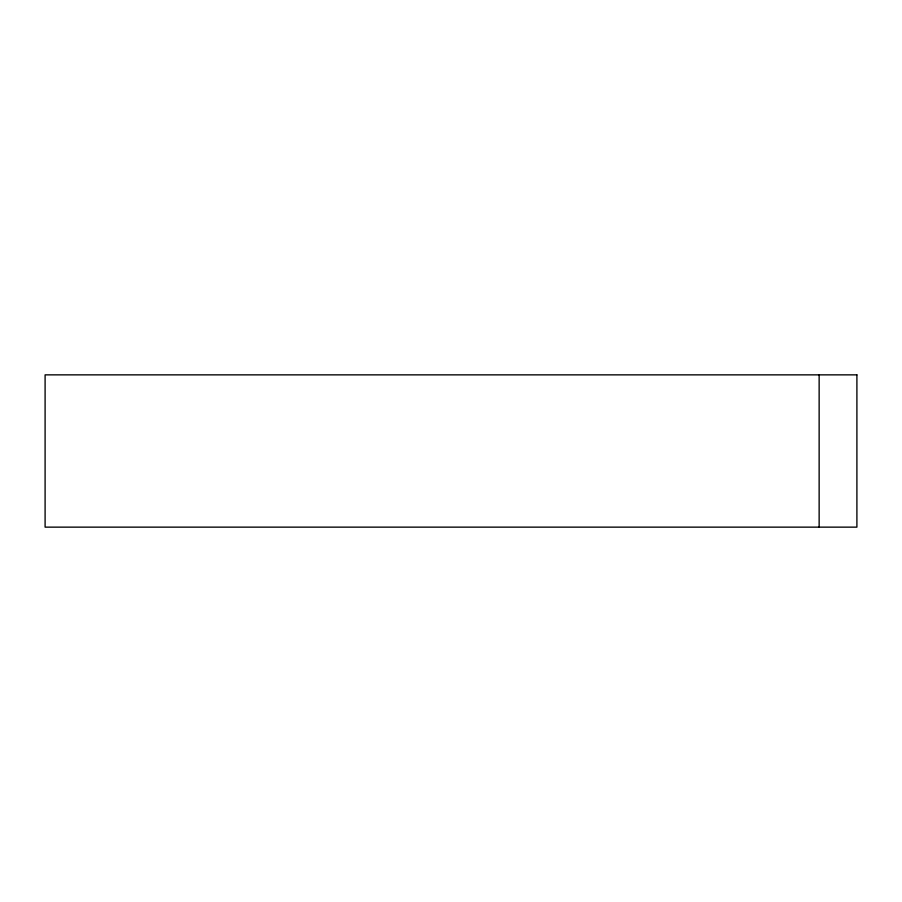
<?xml version="1.0" encoding="UTF-8"?>
<svg xmlns="http://www.w3.org/2000/svg" width="902" height="902" viewBox="0 0 902 902"><rect width="100%" height="100%" fill="white"/><g stroke="black" fill="none" stroke-linecap="round" stroke-linejoin="round"><path stroke-width="1.35" d="M819.14 374.86L819.14 527.14M856.9 374.86L45.1 374.86L45.1 527.14L856.9 527.14L856.9 374.86"/></g></svg>
